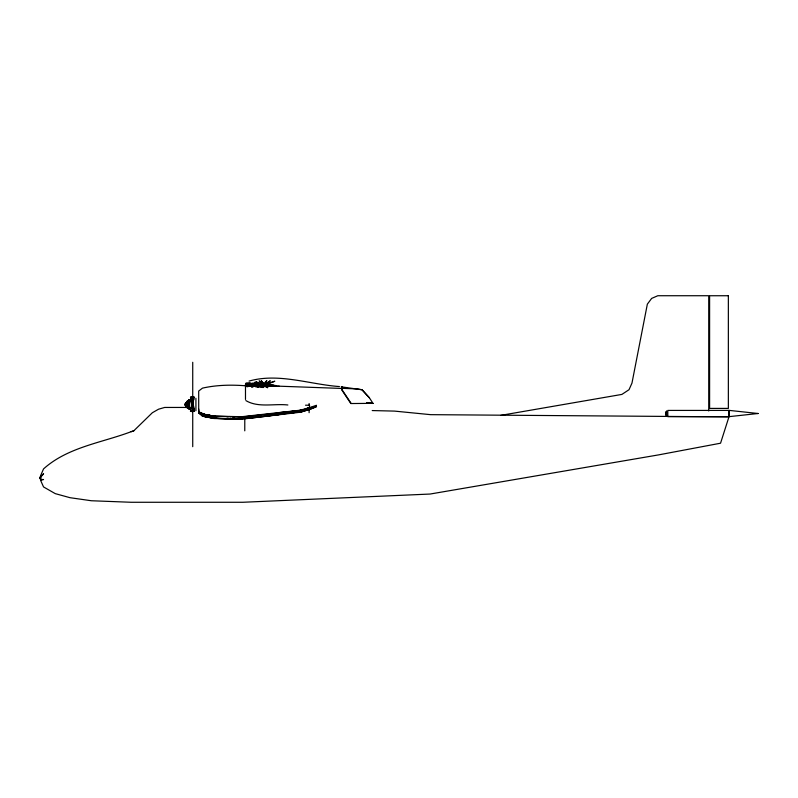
<?xml version="1.0" encoding="UTF-8"?>
<svg xmlns="http://www.w3.org/2000/svg" width="798" height="798" viewBox="0 0 798 798"><rect width="100%" height="100%" fill="white"/><g stroke="black" fill="none" stroke-linecap="round" stroke-linejoin="round"><path stroke-width="1.2" d="M244.767 430.84L244.787 418.77M665.592 415.219L665.592 411.828M40.858 476.157L39.9 477.793L40.858 480.057L43.541 479.518L40.858 479.518L39.9 477.793L40.858 475.578L40.858 480.057L39.9 477.793L43.541 473.812L39.9 477.793M351.16 403.429L342.073 389.803L342.083 386.801M366.93 402.541L372.995 403.349L350.841 403.539L341.763 389.913L341.763 386.91M341.893 388.905L341.893 386.84M192.258 410.78L190.602 410.441L192.148 411.569L190.483 411.219L190.902 408.406M193.894 399.858L194.303 397.155L192.637 396.806L193.266 402.471L191.58 402.471L190.503 397.304L192.218 397.304M202.064 413.115L202.473 416.157L213.874 418.511L241.714 419.199L300.078 412.257L309.345 409.524L309.345 407.698L316.467 405.284M253.385 385.713L251.629 387.17L254.392 386.312L275.769 385.584L253.385 385.713L247.021 386.671L245.844 385.564L245.934 383.309L261.136 384.965L263.51 384.018L266.053 384.067L275.769 385.584L255.649 386.791L252.727 385.045L253.475 383L245.485 384.446L245.485 399.469M40.858 475.049L43.541 468.915C67.73 447.109 101.645 442.83 131.111 431.708L133.765 430.84L152.358 412.736L158.533 409.214L164.657 407.449L190.752 407.449M273.714 385.195L252.727 385.045L249.934 386.342L248.497 384.496L250.093 382.621L245.934 383.309M187.34 401.214L185.016 404.546L187.34 407.848L189.665 409.284L187.34 407.688L185.016 404.546L187.34 401.175L189.665 399.748L187.34 401.374L185.016 404.476L187.34 407.818L189.665 409.045L185.016 404.546L187.34 401.374L189.665 399.748L187.34 401.214L189.665 399.978L185.016 404.476L187.34 407.658M211.849 416.057L241.714 417.035L300.078 410.711L316.467 406.122L309.345 409.524L300.078 412.257L316.467 406.122L308.527 409.763M309.006 409.254L309.714 408.466L309.345 407.698L300.078 410.222L241.714 416.716L213.874 416.127L201.944 413.963M264.228 383.988L261.225 380.646L263.51 384.018L266.821 380.576L265.076 383.998L270.313 380.786L266.053 384.067L262.422 384.227L255.819 381.783L261.634 384.556L269.006 384.437L261.136 384.965L254.532 382.352L261.634 384.556L267.31 384.197L274.801 381.225L266.053 384.067L263.51 384.018L259.111 380.915L262.422 384.227L267.31 384.197M308.267 407.798L306.811 409.554L300.078 412.017L305.235 410.132L300.028 410.022L305.963 409.853L300.078 412.017L308.996 408.776L309.006 408.127L306.552 409.204M192.388 409.903L193.874 408.406L192.218 408.746L193.665 406.97L192.168 396.955L190.503 397.304L192.258 397.554L192.388 398.401L190.892 399.858L192.527 410.78L194.183 410.441L192.388 409.903L194.054 409.554M279.26 386.192L264.637 386.202L263.001 387.579L263.998 386.182L279.26 386.192L341.494 388.436M189.665 409.045L187.34 407.688L189.665 408.367L185.016 404.546L189.665 399.978L187.34 401.344L189.665 400.656L185.016 404.546L188.887 408.426M303.669 409.823L305.983 409.324L307.489 408.077M188.887 404.845L187.34 405.524L189.665 405.983L187.34 404.526L185.016 404.476L189.665 404.516L187.34 403.509L189.665 403.04L187.34 402.581L189.665 401.713L187.34 401.843L189.665 400.656L185.016 404.476L189.665 408.367L187.34 407.219L189.665 407.319L185.016 404.476L189.665 403.04L187.34 402.541L189.665 401.713L185.016 404.546L189.665 405.992L187.34 406.481L189.665 407.319L187.34 406.451L189.665 405.983L188.119 404.995M194.183 410.441L192.617 411.389L194.303 411.219L193.665 406.97L192.009 407.319L193.435 405.414L191.769 405.763L193.206 403.878L191.54 404.227L192.976 402.362L191.311 402.711L192.747 400.865L191.091 401.214L192.547 399.509L190.892 399.858L190.722 398.751L192.258 397.554L190.592 397.893M307.22 409.404L309.006 408.127L309.714 408.466L300.078 410.711L287.26 411.838L296.866 410.98M275.769 385.584L262.861 386.112L260.886 387.479L265.315 386.202L267.679 387.648L266.323 386.202L264.637 386.202L267.679 387.648M247.021 386.671L248.836 385.424L252.727 385.045L245.485 384.446L248.836 385.424L245.844 385.564M187.34 401.374L189.665 399.978L187.34 401.175L187.34 407.848M307.21 409.065L309.006 408.037L309.514 408.576L300.078 412.257M189.665 400.656L187.34 401.843L189.665 401.713M246.642 385.863C231.959 384.666 216.896 384.855 202.473 388.137L198.692 391.04L198.692 413.055L201.066 412.586M210.443 415.778L213.874 416.127L202.473 414.252L215.789 416.466C210.891 415.289 197.854 416.476 198.692 408.985M249.076 381.085C278.542 372.646 309.774 384.437 339.429 386.561M303.799 409.853L309.345 407.698M309.345 409.524L316.467 406.88M305.963 409.853L300.078 411.968L307.848 409.184M300.078 411.968L305.235 410.132M283.29 414.032L241.375 418.212C228.627 419.229 215.3 418.312 202.473 415.948L198.692 412.905L200.857 412.416M131.111 431.708L133.765 430.84M341.255 386.821L362.043 389.783L369.344 397.713L373.005 403.409M302.801 411L291.38 413.015M303.27 409.973L309.185 408.566L308.886 407.878L309.714 408.466M201.525 413.663L202.473 414.342L204.657 413.783M305.983 409.324L309.185 408.566M192.148 396.806L190.562 397.653M190.722 398.751L192.388 398.401M194.273 411.04L192.637 411.569L192.428 410.162L192.148 411.569L190.513 411.04L192.168 411.389M262.861 386.112L257.165 387.13L261.944 385.933L252.776 383.688M500.715 415.379L621.901 394.411L629.014 389.713L631.966 383.12L647.348 304.148L651.657 298.402L657.821 295.729L708.734 295.729L708.734 410.97M226.991 416.885L229.375 416.506M277.345 412.975L287.26 411.549M296.926 412.257C265.684 415.578 233.744 423.199 202.473 416.037L203.57 416.167M269.385 415.678L282.213 414.142M199.33 413.414L202.473 415.948L216.009 418.342M254.392 386.312L271.14 384.756L261.136 384.965L261.305 385.604L248.916 383.559M232.677 417.035L234.851 416.855M241.714 418.94L241.375 418.212L253.106 417.593M241.375 418.212L250.622 417.883M248.497 384.496L252.517 384.377M264.637 386.202L267.938 386.202M305.514 405.204L309.115 405.244M287.869 404.985C274.163 403.429 258.233 408.007 245.874 400.586M372.217 410.561L394.481 411.1L430.611 414.661L728.953 416.885L720.554 443.209L658.46 454.91L430.092 494.042L242.891 502.271L131.111 502.271L91.371 500.745L70.005 497.693L55.242 493.623L43.541 486.93L40.858 480.925M341.803 388.327L357.314 388.905L362.043 389.783L369.354 397.763M202.473 416.157L213.874 418.262L213.385 417.683M366.581 402.641L372.686 403.459M202.473 414.342L209.724 415.389M204.388 414.621L213.874 416.127L202.473 414.102M202.473 416.037L204.777 416.416M211.849 417.853L213.874 418.262M192.637 396.806L194.283 397.304M187.34 407.18L189.665 408.367M308.886 407.878L309.115 408.666M194.094 409.813L193.266 406.521M230.572 418.212L230.971 418.94M198.692 410.97L198.702 411.628M666.569 410.91L666.569 416.057M309.534 405.194L309.534 406.362M309.115 403.509L309.115 405.803M309.115 408.965L309.115 412.686M257.355 415.638L257.355 416.217M204.208 415.638L204.208 416.217M201.934 413.294L201.934 415.519M195.919 398.262L195.919 410.771M192.727 362.282L192.727 446.69M191.58 406.521L191.58 408.456M186.672 403.249L186.672 405.733M758.1 413.504L729.182 416.636L729.182 410.381L758.1 413.504M728.355 295.739L709.602 295.739L709.602 408.406L728.355 408.406L728.355 295.739M728.823 410.421L667.806 410.421L667.806 416.636L728.823 416.636L728.823 410.421"/></g></svg>
